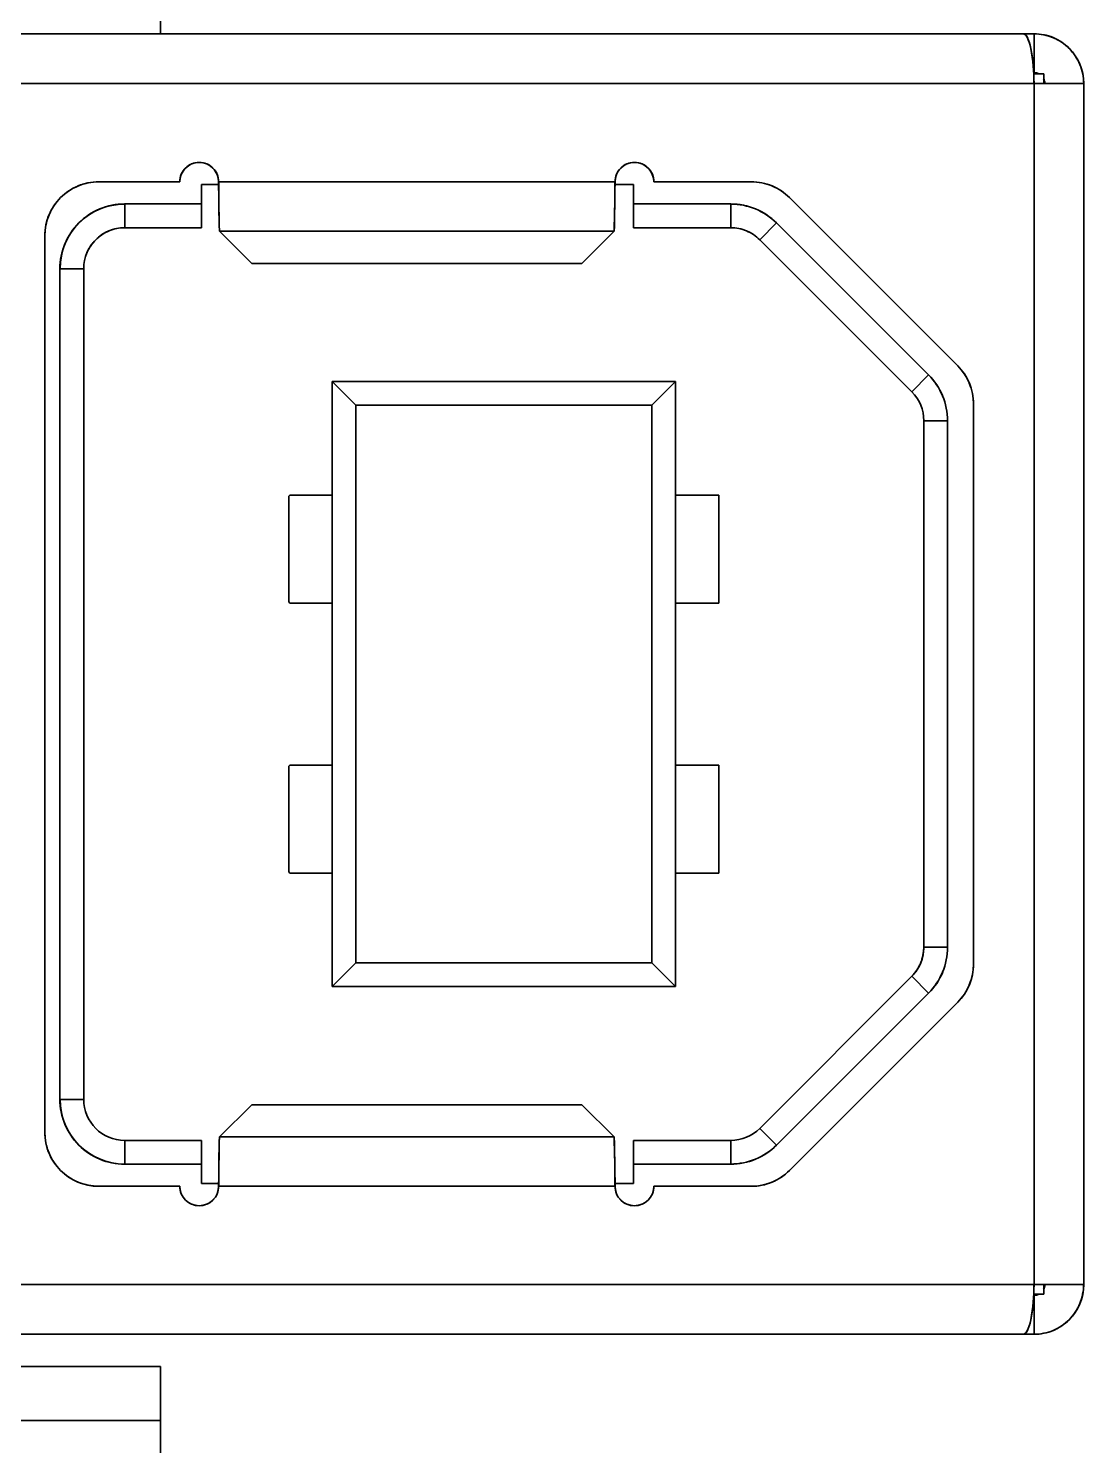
# Model space of a CAD drawing. Extents: x 146 to 1134, y 78 to 926.
# Drawn here: x 705.97 to 715.75, y 349.31 to 362.43 of the extents above; entities that cross this region are included whole.
import ezdxf

# ---------------------------------------------------------------- set-up
doc = ezdxf.new("R2010")
doc.units = 0

msp = doc.modelspace()

# ---------------------------------------------------------------- linework, layer by layer
at = {"color": 7, "lineweight": 35, "ltscale": 0.004751}
msp.add_line((707.197, 362.377), (707.197, 362.567), dxfattribs=at)
at = {"color": 7, "lineweight": 35, "ltscale": 0.004784}
for p, q in [((707.197, 362.567), (707.197, 362.376)), ((707.197, 349.729), (707.197, 349.537))]:
    msp.add_line(p, q, dxfattribs=at)
at = {"color": 7, "lineweight": 35, "ltscale": 0.241251}
for p, q in [((715.187, 362.377), (705.537, 362.377)), ((705.537, 362.377), (715.187, 362.377)), ((705.537, 350.337), (715.187, 350.337)), ((715.187, 350.337), (705.537, 350.337))]:
    msp.add_line(p, q, dxfattribs=at)
at = {"color": 7, "lineweight": 35, "ltscale": 0.002499}
for p, q in [((715.187, 362.377), (715.287, 362.377)), ((715.187, 362.377), (715.287, 362.377)), ((708.787, 358.107), (708.787, 358.207)), ((708.787, 358.207), (708.787, 358.107)), ((708.787, 355.607), (708.787, 355.707)), ((708.787, 355.707), (708.787, 355.607))]:
    msp.add_line(p, q, dxfattribs=at)
at = {"color": 7, "lineweight": 35, "ltscale": 0.009}
for p, q in [((715.287, 362.017), (715.287, 362.377)), ((715.287, 362.377), (715.287, 362.017)), ((715.387, 350.797), (715.747, 350.797)), ((715.287, 350.337), (715.287, 350.697)), ((715.287, 350.697), (715.287, 350.337))]:
    msp.add_line(p, q, dxfattribs=at)
at = {"color": 7, "lineweight": 35, "ltscale": 0.24375}
for p, q in [((705.537, 361.917), (715.287, 361.917)), ((715.287, 361.917), (705.537, 361.917)), ((715.287, 350.797), (705.537, 350.797)), ((705.537, 350.797), (715.287, 350.797))]:
    msp.add_line(p, q, dxfattribs=at)
at = {"color": 7, "lineweight": 35, "ltscale": 0.002298}
for p, q in [((715.285, 362.007), (715.377, 362.007)), ((715.285, 350.707), (715.377, 350.707))]:
    msp.add_line(p, q, dxfattribs=at)
at = {"color": 7, "lineweight": 35, "ltscale": 0.002301}
for p, q in [((715.377, 362.007), (715.285, 362.007)), ((715.377, 350.707), (715.285, 350.707))]:
    msp.add_line(p, q, dxfattribs=at)
at = {"color": 7, "lineweight": 35, "ltscale": 0.278}
for p, q in [((715.287, 350.797), (715.287, 361.917)), ((715.287, 361.917), (715.287, 350.797)), ((715.747, 361.917), (715.747, 350.797)), ((715.747, 350.797), (715.747, 361.917))]:
    msp.add_line(p, q, dxfattribs=at)
at = {"color": 7, "lineweight": 35, "ltscale": 0.004401}
for p, q in [((715.287, 361.917), (715.463, 361.917)), ((715.287, 350.797), (715.463, 350.797))]:
    msp.add_line(p, q, dxfattribs=at)
at = {"color": 7, "lineweight": 35, "ltscale": 0.011501}
for p, q in [((715.747, 361.917), (715.287, 361.917)), ((715.287, 350.797), (715.747, 350.797))]:
    msp.add_line(p, q, dxfattribs=at)
at = {"color": 7, "lineweight": 35, "ltscale": 0.00225}
for p, q in [((715.377, 362.007), (715.377, 361.917)), ((715.377, 361.917), (715.377, 362.007))]:
    msp.add_line(p, q, dxfattribs=at)
at = {"color": 7, "lineweight": 35, "ltscale": 0.003731}
for p, q in [((715.463, 361.917), (715.612, 361.917)), ((715.463, 350.797), (715.612, 350.797))]:
    msp.add_line(p, q, dxfattribs=at)
at = {"color": 7, "lineweight": 35, "ltscale": 0.002493}
for p, q in [((715.612, 361.917), (715.712, 361.917)), ((715.612, 350.797), (715.712, 350.797))]:
    msp.add_line(p, q, dxfattribs=at)
at = {"color": 7, "lineweight": 35, "ltscale": 0.000875854}
for p, q in [((715.712, 361.917), (715.747, 361.917)), ((715.712, 350.797), (715.747, 350.797))]:
    msp.add_line(p, q, dxfattribs=at)
at = {"color": 7, "lineweight": 35, "ltscale": 0.01875}
for p, q in [((706.627, 361.007), (707.377, 361.007)), ((706.627, 361.007), (707.377, 361.007)), ((706.627, 361.007), (707.377, 361.007)), ((707.377, 351.707), (706.627, 351.707)), ((707.377, 351.707), (706.627, 351.707))]:
    msp.add_line(p, q, dxfattribs=at)
at = {"color": 7, "lineweight": 35, "ltscale": 0.09175}
for p, q in [((707.737, 361.007), (711.407, 361.007)), ((711.407, 361.007), (707.737, 361.007)), ((711.407, 351.707), (707.737, 351.707)), ((707.737, 351.707), (711.407, 351.707))]:
    msp.add_line(p, q, dxfattribs=at)
at = {"color": 7, "lineweight": 35, "ltscale": 0.004169}
for p, q in [((707.737, 361.007), (707.739, 360.84)), ((711.407, 351.707), (711.405, 351.874))]:
    msp.add_line(p, q, dxfattribs=at)
at = {"color": 7, "lineweight": 35, "ltscale": 0.00212}
for p, q in [((711.406, 360.922), (711.407, 361.007)), ((707.738, 351.792), (707.737, 351.707))]:
    msp.add_line(p, q, dxfattribs=at)
at = {"color": 7, "lineweight": 35, "ltscale": 0.022572}
for p, q in [((711.767, 361.007), (712.67, 361.007)), ((711.767, 361.007), (712.67, 361.007)), ((711.767, 361.007), (712.67, 361.007)), ((712.67, 351.707), (711.767, 351.707)), ((712.67, 351.707), (711.767, 351.707))]:
    msp.add_line(p, q, dxfattribs=at)
at = {"color": 7, "lineweight": 35, "ltscale": 0.004515}
for p, q in [((707.577, 360.802), (707.577, 360.982)), ((707.577, 360.802), (707.577, 360.982)), ((707.577, 360.802), (707.577, 360.982)), ((711.577, 360.982), (711.577, 360.802)), ((711.577, 360.982), (711.577, 360.802)), ((707.577, 351.732), (707.577, 351.913)), ((707.577, 351.732), (707.577, 351.913)), ((711.577, 351.913), (711.577, 351.732)), ((711.577, 351.913), (711.577, 351.732))]:
    msp.add_line(p, q, dxfattribs=at)
at = {"color": 7, "lineweight": 35, "ltscale": 0.004033}
msp.add_line((707.577, 360.982), (707.738, 360.982), dxfattribs=at)
msp.add_line((707.577, 360.982), (707.738, 360.982), dxfattribs=at)
at = {"color": 7, "lineweight": 35, "ltscale": 0.004034}
msp.add_line((707.577, 360.982), (707.738, 360.982), dxfattribs=at)
at = {"color": 7, "lineweight": 35, "ltscale": 0.002049}
for p, q in [((711.405, 360.84), (711.406, 360.922)), ((707.739, 351.874), (707.738, 351.792))]:
    msp.add_line(p, q, dxfattribs=at)
at = {"color": 7, "lineweight": 35, "ltscale": 0.004259}
msp.add_line((711.406, 360.982), (711.577, 360.982), dxfattribs=at)
msp.add_line((711.406, 360.982), (711.577, 360.982), dxfattribs=at)
msp.add_line((711.406, 360.982), (711.577, 360.982), dxfattribs=at)
at = {"color": 7, "lineweight": 35, "ltscale": 0.010001}
msp.add_line((711.577, 360.982), (711.577, 360.582), dxfattribs=at)
at = {"color": 7, "lineweight": 35, "ltscale": 0.055052}
for p, q in [((713.023, 360.861), (714.58, 359.304)), ((713.023, 360.861), (714.58, 359.304)), ((713.023, 360.861), (714.58, 359.304)), ((714.58, 353.411), (713.023, 351.854)), ((714.58, 353.411), (713.023, 351.854)), ((714.58, 353.411), (713.023, 351.854))]:
    msp.add_line(p, q, dxfattribs=at)
at = {"color": 7, "lineweight": 35, "ltscale": 0.017751}
for p, q in [((706.867, 360.802), (707.577, 360.802)), ((707.577, 360.802), (706.867, 360.802)), ((706.867, 360.582), (707.577, 360.582)), ((706.867, 360.582), (707.577, 360.582)), ((706.867, 360.582), (707.577, 360.582)), ((707.577, 352.132), (706.867, 352.132)), ((707.577, 352.132), (706.867, 352.132)), ((707.577, 351.913), (706.867, 351.913)), ((706.867, 351.913), (707.577, 351.913))]:
    msp.add_line(p, q, dxfattribs=at)
at = {"color": 7, "lineweight": 35, "ltscale": 0.005486}
for p, q in [((706.867, 360.802), (706.867, 360.582)), ((706.867, 360.802), (706.867, 360.582)), ((707.577, 360.582), (707.577, 360.802)), ((707.577, 360.582), (707.577, 360.802)), ((711.577, 360.802), (711.577, 360.582)), ((711.577, 360.802), (711.577, 360.582)), ((712.479, 360.582), (712.479, 360.802)), ((712.479, 360.582), (712.479, 360.802)), ((706.487, 360.202), (706.267, 360.202)), ((706.487, 360.202), (706.267, 360.202)), ((706.267, 352.512), (706.487, 352.512)), ((706.267, 352.512), (706.487, 352.512))]:
    msp.add_line(p, q, dxfattribs=at)
at = {"color": 7, "lineweight": 35, "ltscale": 0.001906}
for p, q in [((707.739, 360.84), (707.74, 360.764)), ((711.405, 351.874), (711.404, 351.95))]:
    msp.add_line(p, q, dxfattribs=at)
at = {"color": 7, "lineweight": 35, "ltscale": 0.001695}
for p, q in [((707.74, 360.764), (707.741, 360.696)), ((711.404, 351.95), (711.403, 352.018))]:
    msp.add_line(p, q, dxfattribs=at)
at = {"color": 7, "lineweight": 35, "ltscale": 0.003601}
for p, q in [((711.403, 360.696), (711.405, 360.84)), ((707.741, 352.018), (707.739, 351.874))]:
    msp.add_line(p, q, dxfattribs=at)
at = {"color": 7, "lineweight": 35, "ltscale": 0.022565}
for p, q in [((711.577, 360.802), (712.479, 360.802)), ((712.479, 360.802), (711.577, 360.802)), ((711.577, 360.582), (712.479, 360.582)), ((711.577, 360.582), (712.479, 360.582)), ((711.577, 360.582), (712.479, 360.582)), ((712.479, 352.132), (711.577, 352.132)), ((712.479, 352.132), (711.577, 352.132)), ((712.479, 351.913), (711.577, 351.913)), ((711.577, 351.913), (712.479, 351.913))]:
    msp.add_line(p, q, dxfattribs=at)
at = {"color": 7, "lineweight": 35, "ltscale": 0.002545}
msp.add_line((707.741, 360.696), (707.743, 360.595), dxfattribs=at)
at = {"color": 7, "lineweight": 35, "ltscale": 0.001116}
for p, q in [((711.401, 360.595), (711.402, 360.639)), ((707.743, 352.12), (707.742, 352.075))]:
    msp.add_line(p, q, dxfattribs=at)
at = {"color": 7, "lineweight": 35, "ltscale": 0.001428}
for p, q in [((711.402, 360.639), (711.403, 360.696)), ((707.742, 352.075), (707.741, 352.018))]:
    msp.add_line(p, q, dxfattribs=at)
at = {"color": 7, "lineweight": 35, "ltscale": 0.005485}
for p, q in [((712.903, 360.626), (712.748, 360.471)), ((712.903, 360.626), (712.748, 360.471)), ((714.155, 359.063), (714.31, 359.219)), ((714.155, 359.063), (714.31, 359.219)), ((714.31, 353.496), (714.155, 353.651)), ((714.31, 353.496), (714.155, 353.651)), ((712.748, 352.243), (712.903, 352.088)), ((712.748, 352.243), (712.903, 352.088)), ((706.867, 352.132), (706.867, 351.913)), ((706.867, 352.132), (706.867, 351.913)), ((707.577, 351.913), (707.577, 352.132)), ((707.577, 351.913), (707.577, 352.132)), ((711.577, 352.132), (711.577, 351.913)), ((711.577, 352.132), (711.577, 351.913)), ((712.479, 351.913), (712.479, 352.132)), ((712.479, 351.913), (712.479, 352.132))]:
    msp.add_line(p, q, dxfattribs=at)
at = {"color": 7, "lineweight": 35, "ltscale": 0.049759}
for p, q in [((712.903, 360.626), (714.31, 359.219)), ((714.31, 359.219), (712.903, 360.626)), ((712.748, 360.471), (714.155, 359.063)), ((712.748, 360.471), (714.155, 359.063)), ((712.748, 360.471), (714.155, 359.063)), ((714.155, 353.651), (712.748, 352.243)), ((714.155, 353.651), (712.748, 352.243)), ((714.155, 353.651), (712.748, 352.243)), ((714.31, 353.496), (712.903, 352.088)), ((712.903, 352.088), (714.31, 353.496))]:
    msp.add_line(p, q, dxfattribs=at)
at = {"color": 7, "lineweight": 35, "ltscale": 0.2075}
msp.add_line((706.127, 352.207), (706.127, 360.507), dxfattribs=at)
msp.add_line((706.127, 352.207), (706.127, 360.507), dxfattribs=at)
at = {"color": 7, "lineweight": 35, "ltscale": 0.000762567}
msp.add_line((707.743, 360.595), (707.744, 360.564), dxfattribs=at)
at = {"color": 7, "lineweight": 35, "ltscale": 0.000381489}
msp.add_line((707.744, 360.564), (707.745, 360.549), dxfattribs=at)
at = {"color": 7, "lineweight": 35, "ltscale": 0.09135}
for p, q in [((711.399, 360.549), (707.745, 360.549)), ((707.745, 360.549), (711.399, 360.549)), ((707.745, 352.165), (711.399, 352.165)), ((711.399, 352.165), (707.745, 352.165))]:
    msp.add_line(p, q, dxfattribs=at)
at = {"color": 7, "lineweight": 35, "ltscale": 0.010523}
for p, q in [((707.745, 360.549), (708.043, 360.252)), ((708.043, 360.252), (707.745, 360.549)), ((711.1, 360.252), (711.399, 360.549)), ((711.399, 360.549), (711.1, 360.252)), ((708.043, 352.462), (707.745, 352.165)), ((707.745, 352.165), (708.043, 352.462)), ((711.399, 352.165), (711.1, 352.462)), ((711.1, 352.462), (711.399, 352.165))]:
    msp.add_line(p, q, dxfattribs=at)
at = {"color": 7, "lineweight": 35, "ltscale": 0.001144}
for p, q in [((711.399, 360.549), (711.401, 360.595)), ((707.745, 352.165), (707.743, 352.12))]:
    msp.add_line(p, q, dxfattribs=at)
at = {"color": 7, "lineweight": 35, "ltscale": 0.076439}
for p, q in [((711.1, 360.252), (708.043, 360.252)), ((708.043, 360.252), (711.1, 360.252)), ((708.043, 352.462), (711.1, 352.462)), ((711.1, 352.462), (708.043, 352.462))]:
    msp.add_line(p, q, dxfattribs=at)
at = {"color": 7, "lineweight": 35, "ltscale": 0.19225}
for p, q in [((706.267, 352.512), (706.267, 360.202)), ((706.267, 360.202), (706.267, 352.512)), ((706.487, 352.512), (706.487, 360.202)), ((706.487, 352.512), (706.487, 360.202))]:
    msp.add_line(p, q, dxfattribs=at)
at = {"color": 7, "lineweight": 35, "ltscale": 0.02375}
for p, q in [((708.787, 359.157), (708.787, 358.207)), ((708.787, 354.507), (708.787, 353.557))]:
    msp.add_line(p, q, dxfattribs=at)
at = {"color": 7, "lineweight": 35, "ltscale": 0.0795}
for p, q in [((708.787, 359.157), (711.967, 359.157)), ((708.787, 359.157), (711.967, 359.157)), ((708.787, 353.557), (711.967, 353.557)), ((711.967, 353.557), (708.787, 353.557)), ((711.967, 353.557), (708.787, 353.557))]:
    msp.add_line(p, q, dxfattribs=at)
at = {"color": 7, "lineweight": 35, "ltscale": 0.139999}
for p, q in [((708.787, 353.557), (708.787, 359.157)), ((708.787, 353.557), (708.787, 359.157)), ((711.967, 359.157), (711.967, 353.557)), ((711.967, 359.157), (711.967, 353.557))]:
    msp.add_line(p, q, dxfattribs=at)
at = {"color": 7, "lineweight": 35, "ltscale": 0.007757}
for p, q in [((709.006, 358.938), (708.787, 359.157)), ((708.787, 359.157), (709.006, 358.938)), ((708.787, 353.557), (709.006, 353.777)), ((709.006, 353.777), (708.787, 353.557))]:
    msp.add_line(p, q, dxfattribs=at)
at = {"color": 7, "lineweight": 35, "ltscale": 0.007756}
for p, q in [((711.747, 358.938), (711.967, 359.157)), ((711.967, 359.157), (711.747, 358.938)), ((711.967, 353.557), (711.747, 353.777)), ((711.747, 353.777), (711.967, 353.557))]:
    msp.add_line(p, q, dxfattribs=at)
at = {"color": 7, "lineweight": 35, "ltscale": 0.06853}
for p, q in [((711.747, 358.938), (709.006, 358.938)), ((711.747, 358.938), (709.006, 358.938)), ((709.006, 353.777), (711.747, 353.777)), ((709.006, 353.777), (711.747, 353.777))]:
    msp.add_line(p, q, dxfattribs=at)
at = {"color": 7, "lineweight": 35, "ltscale": 0.129031}
for p, q in [((709.006, 358.938), (709.006, 353.777)), ((709.006, 358.938), (709.006, 353.777)), ((711.747, 353.777), (711.747, 358.938)), ((711.747, 353.777), (711.747, 358.938))]:
    msp.add_line(p, q, dxfattribs=at)
at = {"color": 7, "lineweight": 35, "ltscale": 0.129645}
msp.add_line((714.727, 358.95), (714.727, 353.764), dxfattribs=at)
msp.add_line((714.727, 358.95), (714.727, 353.764), dxfattribs=at)
msp.add_line((714.727, 358.95), (714.727, 353.764), dxfattribs=at)
at = {"color": 7, "lineweight": 35, "ltscale": 0.12188}
for p, q in [((714.267, 358.795), (714.267, 353.92)), ((714.267, 358.795), (714.267, 353.92)), ((714.267, 358.795), (714.267, 353.92)), ((714.486, 358.795), (714.486, 353.92)), ((714.486, 353.92), (714.486, 358.795))]:
    msp.add_line(p, q, dxfattribs=at)
at = {"color": 7, "lineweight": 35, "ltscale": 0.005484}
for p, q in [((714.486, 358.795), (714.267, 358.795)), ((714.486, 358.795), (714.267, 358.795)), ((714.267, 353.92), (714.486, 353.92)), ((714.267, 353.92), (714.486, 353.92))]:
    msp.add_line(p, q, dxfattribs=at)
at = {"color": 7, "lineweight": 35, "ltscale": 0.000345807}
for p, q in [((708.397, 358.107), (708.387, 358.097)), ((708.397, 355.607), (708.387, 355.597))]:
    msp.add_line(p, q, dxfattribs=at)
at = {"color": 7, "lineweight": 35, "ltscale": 0.000354439}
for p, q in [((708.397, 358.107), (708.387, 358.097)), ((708.397, 355.607), (708.387, 355.597))]:
    msp.add_line(p, q, dxfattribs=at)
at = {"color": 7, "lineweight": 35, "ltscale": 0.009753}
for p, q in [((708.787, 358.107), (708.397, 358.107)), ((708.397, 357.107), (708.787, 357.107)), ((708.787, 355.607), (708.397, 355.607)), ((708.397, 354.607), (708.787, 354.607))]:
    msp.add_line(p, q, dxfattribs=at)
at = {"color": 7, "lineweight": 35, "ltscale": 0.004854}
for p, q in [((708.397, 358.107), (708.591, 358.107)), ((708.397, 357.107), (708.591, 357.107)), ((708.397, 355.607), (708.591, 355.607)), ((708.397, 354.607), (708.591, 354.607))]:
    msp.add_line(p, q, dxfattribs=at)
at = {"color": 7, "lineweight": 35, "ltscale": 0.0049}
for p, q in [((708.591, 358.107), (708.787, 358.107)), ((708.591, 357.107), (708.787, 357.107)), ((708.591, 355.607), (708.787, 355.607)), ((708.591, 354.607), (708.787, 354.607))]:
    msp.add_line(p, q, dxfattribs=at)
at = {"color": 7, "lineweight": 35, "ltscale": 0.03}
for p, q in [((708.787, 357.007), (708.787, 358.207)), ((708.787, 354.507), (708.787, 355.707))]:
    msp.add_line(p, q, dxfattribs=at)
at = {"color": 7, "lineweight": 35, "ltscale": 0.003313}
for p, q in [((712.099, 358.107), (711.967, 358.107)), ((712.099, 357.107), (711.967, 357.107)), ((712.099, 355.607), (711.967, 355.607)), ((712.099, 354.607), (711.967, 354.607))]:
    msp.add_line(p, q, dxfattribs=at)
at = {"color": 7, "lineweight": 35, "ltscale": 0.00994}
for p, q in [((712.367, 358.107), (711.969, 358.107)), ((712.367, 355.607), (711.969, 355.607))]:
    msp.add_line(p, q, dxfattribs=at)
at = {"color": 7, "lineweight": 35, "ltscale": 0.005307}
for p, q in [((712.311, 358.107), (712.099, 358.107)), ((712.311, 357.107), (712.099, 357.107)), ((712.311, 355.607), (712.099, 355.607)), ((712.311, 354.607), (712.099, 354.607))]:
    msp.add_line(p, q, dxfattribs=at)
at = {"color": 7, "lineweight": 35, "ltscale": 0.001382}
for p, q in [((712.367, 358.107), (712.311, 358.107)), ((712.367, 357.107), (712.311, 357.107)), ((712.367, 355.607), (712.311, 355.607)), ((712.367, 354.607), (712.311, 354.607))]:
    msp.add_line(p, q, dxfattribs=at)
at = {"color": 7, "lineweight": 35, "ltscale": 0.025}
for p, q in [((712.367, 357.107), (712.367, 358.107)), ((712.367, 354.607), (712.367, 355.607))]:
    msp.add_line(p, q, dxfattribs=at)
at = {"color": 7, "lineweight": 35, "ltscale": 0.0245}
for p, q in [((708.387, 357.117), (708.387, 358.097)), ((708.387, 354.617), (708.387, 355.597))]:
    msp.add_line(p, q, dxfattribs=at)
at = {"color": 7, "lineweight": 35, "ltscale": 0.000345267}
for p, q in [((708.387, 357.117), (708.397, 357.107)), ((708.387, 354.617), (708.397, 354.607))]:
    msp.add_line(p, q, dxfattribs=at)
at = {"color": 7, "lineweight": 35, "ltscale": 0.000353899}
for p, q in [((708.387, 357.117), (708.397, 357.107)), ((708.387, 354.617), (708.397, 354.607))]:
    msp.add_line(p, q, dxfattribs=at)
at = {"color": 7, "lineweight": 35, "ltscale": 0.002615}
for p, q in [((708.501, 357.107), (708.397, 357.107)), ((708.501, 354.607), (708.397, 354.607))]:
    msp.add_line(p, q, dxfattribs=at)
at = {"color": 7, "lineweight": 35, "ltscale": 0.007135}
for p, q in [((708.501, 357.107), (708.787, 357.107)), ((708.501, 354.607), (708.787, 354.607))]:
    msp.add_line(p, q, dxfattribs=at)
at = {"color": 7, "lineweight": 35, "ltscale": 0.002502}
for p, q in [((708.687, 357.107), (708.787, 357.107)), ((708.687, 354.607), (708.787, 354.607))]:
    msp.add_line(p, q, dxfattribs=at)
at = {"color": 7, "lineweight": 35, "ltscale": 8.69751e-05}
for p, q in [((708.783, 357.107), (708.787, 357.107)), ((708.783, 354.607), (708.787, 354.607))]:
    msp.add_line(p, q, dxfattribs=at)
at = {"color": 7, "lineweight": 35, "ltscale": 0.0025}
for p, q in [((708.787, 357.007), (708.787, 357.107)), ((708.787, 357.107), (708.787, 357.007)), ((708.787, 354.507), (708.787, 354.607)), ((708.787, 354.607), (708.787, 354.507))]:
    msp.add_line(p, q, dxfattribs=at)
at = {"color": 7, "lineweight": 35, "ltscale": 0.002504}
for p, q in [((711.966, 357.107), (712.067, 357.107)), ((711.966, 354.607), (712.067, 354.607))]:
    msp.add_line(p, q, dxfattribs=at)
at = {"color": 7, "lineweight": 35, "ltscale": 0.007137}
for p, q in [((712.252, 357.107), (711.967, 357.107)), ((712.252, 354.607), (711.967, 354.607))]:
    msp.add_line(p, q, dxfattribs=at)
at = {"color": 7, "lineweight": 35, "ltscale": 0.009979}
for p, q in [((711.967, 357.107), (712.366, 357.107)), ((711.967, 354.607), (712.366, 354.607))]:
    msp.add_line(p, q, dxfattribs=at)
at = {"color": 7, "lineweight": 35, "ltscale": 8.8501e-05}
for p, q in [((711.97, 357.107), (711.967, 357.107)), ((711.97, 354.607), (711.967, 354.607))]:
    msp.add_line(p, q, dxfattribs=at)
at = {"color": 7, "lineweight": 35, "ltscale": 0.0325}
msp.add_line((708.787, 357.007), (708.787, 355.707), dxfattribs=at)
at = {"color": 7, "lineweight": 35, "ltscale": 0.000380727}
msp.add_line((711.4, 352.15), (711.399, 352.165), dxfattribs=at)
at = {"color": 7, "lineweight": 35, "ltscale": 0.00076338}
msp.add_line((711.401, 352.12), (711.4, 352.15), dxfattribs=at)
at = {"color": 7, "lineweight": 35, "ltscale": 0.002544}
msp.add_line((711.403, 352.018), (711.401, 352.12), dxfattribs=at)
at = {"color": 7, "lineweight": 35, "ltscale": 0.01}
msp.add_line((711.577, 352.132), (711.577, 351.732), dxfattribs=at)
at = {"color": 7, "lineweight": 35, "ltscale": 0.004007}
msp.add_line((707.737, 351.732), (707.577, 351.732), dxfattribs=at)
msp.add_line((707.737, 351.732), (707.577, 351.732), dxfattribs=at)
at = {"color": 7, "lineweight": 35, "ltscale": 0.004285}
msp.add_line((711.577, 351.732), (711.405, 351.732), dxfattribs=at)
msp.add_line((711.577, 351.732), (711.405, 351.732), dxfattribs=at)
at = {"color": 7, "lineweight": 35, "ltscale": 0.002501}
msp.add_line((715.287, 350.797), (715.387, 350.797), dxfattribs=at)
at = {"color": 7, "lineweight": 35, "ltscale": 0.000256348}
msp.add_line((715.387, 350.797), (715.377, 350.797), dxfattribs=at)
at = {"color": 7, "lineweight": 35, "ltscale": 0.000242615}
msp.add_line((715.387, 350.797), (715.377, 350.797), dxfattribs=at)
at = {"color": 7, "lineweight": 35, "ltscale": 0.002251}
for p, q in [((715.377, 350.797), (715.377, 350.707)), ((715.377, 350.707), (715.377, 350.797))]:
    msp.add_line(p, q, dxfattribs=at)
at = {"color": 7, "lineweight": 35, "ltscale": 0.001132}
msp.add_line((715.285, 350.707), (715.33, 350.707), dxfattribs=at)
at = {"color": 7, "lineweight": 35, "ltscale": 0.178999}
for p, q in [((705.127, 350.337), (712.287, 350.337)), ((712.287, 350.337), (705.127, 350.337))]:
    msp.add_line(p, q, dxfattribs=at)
at = {"color": 7, "lineweight": 35, "ltscale": 0.2515}
msp.add_line((705.127, 350.337), (715.187, 350.337), dxfattribs=at)
at = {"color": 7, "lineweight": 35, "ltscale": 0.0375}
for p, q in [((707.627, 350.337), (709.127, 350.337)), ((709.127, 350.337), (707.627, 350.337))]:
    msp.add_line(p, q, dxfattribs=at)
at = {"color": 7, "lineweight": 35, "ltscale": 0.072501}
for p, q in [((712.287, 350.337), (715.187, 350.337)), ((715.187, 350.337), (712.287, 350.337))]:
    msp.add_line(p, q, dxfattribs=at)
at = {"color": 7, "lineweight": 35, "ltscale": 0.072499}
for p, q in [((715.287, 350.337), (712.387, 350.337)), ((712.387, 350.337), (715.287, 350.337)), ((715.287, 350.337), (712.387, 350.337))]:
    msp.add_line(p, q, dxfattribs=at)
at = {"color": 7, "lineweight": 35, "ltscale": 0.039999}
for p, q in [((705.597, 350.037), (707.197, 350.037)), ((707.197, 350.037), (705.597, 350.037)), ((705.597, 349.537), (707.197, 349.537)), ((705.597, 349.537), (707.197, 349.537))]:
    msp.add_line(p, q, dxfattribs=at)
at = {"color": 7, "lineweight": 35, "ltscale": 0.0125}
msp.add_line((707.197, 349.537), (707.197, 350.037), dxfattribs=at)
at = {"color": 7, "lineweight": 35, "ltscale": 0.000951385}
msp.add_line((707.197, 350.037), (707.197, 349.999), dxfattribs=at)
at = {"color": 7, "lineweight": 35, "ltscale": 0.00271}
msp.add_line((707.197, 349.999), (707.197, 349.891), dxfattribs=at)
at = {"color": 7, "lineweight": 35, "ltscale": 0.004055}
msp.add_line((707.197, 349.891), (707.197, 349.729), dxfattribs=at)
at = {"color": 7, "lineweight": 35, "ltscale": 0.0385}
msp.add_line((707.197, 349.537), (707.197, 347.997), dxfattribs=at)
msp.add_line((707.197, 349.537), (707.197, 347.997), dxfattribs=at)
at = {"color": 7, "lineweight": 35}
for centre, radius, start, end in [((715.173, 362.326), 0.0538, 17.1989, 74.7943), ((714.846, 362.165), 0.418, 10.6021, 24.9977), ((715.286, 361.913), 0.464, 67.523, 89.8629), ((715.287, 361.923), 0.454, 78.713, 90.0902), ((715.287, 361.917), 0.46, 360, 90), ((715.287, 361.919), 0.459, 67.4566, 78.7679), ((715.287, 361.917), 0.46, 56.163, 67.4339), ((715.283, 361.911), 0.467, 45.2221, 67.3479), ((713.631, 361.936), 1.655, 359.3345, 10.657), ((715.288, 361.919), 0.458, 44.9677, 56.2212), ((715.288, 361.919), 0.458, 33.7788, 45.0323), ((715.28, 361.913), 0.467, 22.6521, 44.7779), ((715.287, 361.917), 0.46, 22.5661, 33.837), ((715.288, 361.917), 0.459, 11.2321, 22.5434), ((715.286, 361.917), 0.1, 64.1597, 89.8219), ((715.286, 361.917), 0.1, 64.1629, 89.8219), ((715.287, 361.917), 0.1, 64.1581, 90), ((715.286, 361.917), 0.1, 0.178, 25.8271), ((715.286, 361.917), 0.1, 0.1779, 25.8257), ((715.287, 361.917), 0.1, 360, 25.8418), ((715.293, 361.918), 0.454, 359.9098, 11.287), ((707.557, 361.007), 0.18, 90, 180), ((707.552, 361.008), 0.175, 134.2297, 180.4072), ((707.552, 361.008), 0.175, 134.2297, 180.4072), ((707.554, 361.015), 0.172, 88.9908, 136.0269), ((707.554, 361.015), 0.172, 88.9908, 136.0269), ((707.56, 361.015), 0.172, 43.9731, 91.0092), ((707.56, 361.015), 0.172, 43.9731, 91.0092), ((707.557, 361.007), 0.18, 0, 90), ((707.557, 361.005), 0.181, 23.0705, 45.461), ((707.561, 361.008), 0.175, 359.5928, 45.7703), ((711.587, 361.007), 0.18, 90, 180), ((711.582, 361.008), 0.175, 134.2297, 180.4072), ((711.584, 361.015), 0.172, 88.9908, 136.0269), ((711.584, 361.015), 0.172, 88.9908, 136.0269), ((711.59, 361.015), 0.172, 43.9731, 91.0092), ((711.59, 361.015), 0.172, 43.9731, 91.0092), ((711.587, 361.007), 0.18, 0, 90), ((711.591, 361.008), 0.175, 359.5928, 45.7703), ((711.591, 361.008), 0.175, 359.5928, 45.7703), ((706.627, 360.507), 0.5, 90, 180), ((706.626, 360.512), 0.495, 89.8893, 112.6107), ((706.626, 360.512), 0.495, 89.8893, 112.6107), ((724.576, 361.035), 16.839, 180.0962, 181.6557), ((694.567, 361.035), 16.839, 358.3443, 359.9038), ((712.67, 360.512), 0.495, 67.3953, 90.1047), ((712.67, 360.512), 0.495, 67.3953, 90.1047), ((712.67, 360.507), 0.5, 45, 90), ((706.623, 360.51), 0.495, 134.8893, 157.6107), ((706.623, 360.51), 0.495, 134.8893, 157.6107), ((706.624, 360.511), 0.495, 112.3893, 135.1107), ((706.624, 360.511), 0.495, 112.3893, 135.1107), ((712.672, 360.511), 0.495, 44.8954, 67.6047), ((712.672, 360.511), 0.495, 44.8954, 67.6047), ((706.867, 360.202), 0.599, 90, 180), ((706.863, 360.207), 0.594, 112.3893, 135.1107), ((706.865, 360.208), 0.594, 89.8893, 112.6107), ((712.48, 360.208), 0.594, 67.3893, 90.1107), ((712.479, 360.202), 0.599, 45, 90), ((712.482, 360.207), 0.594, 44.8893, 67.6107), ((706.622, 360.508), 0.495, 157.3893, 180.1107), ((706.862, 360.205), 0.594, 134.8893, 157.6107), ((706.867, 360.202), 0.38, 90, 180), ((706.867, 360.202), 0.38, 90, 180), ((706.864, 360.204), 0.376, 134.8893, 157.6107), ((706.865, 360.205), 0.376, 112.3893, 135.1107), ((706.866, 360.206), 0.376, 89.8893, 112.6107), ((712.479, 360.202), 0.38, 45, 90), ((712.48, 360.206), 0.376, 67.3893, 90.1107), ((712.479, 360.202), 0.38, 45, 90), ((712.481, 360.205), 0.376, 44.8893, 67.6107), ((706.861, 360.203), 0.594, 157.3893, 180.1107), ((714.231, 358.953), 0.495, 22.3893, 45.1107), ((714.231, 358.953), 0.495, 22.3893, 45.1107), ((714.227, 358.95), 0.5, 0, 45), ((713.892, 358.798), 0.594, 22.3893, 45.1107), ((713.887, 358.795), 0.599, 0, 45), ((713.887, 358.795), 0.38, 0, 45), ((713.887, 358.795), 0.38, 0, 45), ((713.892, 358.796), 0.594, 359.8893, 22.6107), ((714.231, 358.951), 0.495, 359.8893, 22.6107), ((714.231, 358.951), 0.495, 359.8893, 22.6107), ((713.887, 353.92), 0.38, 315, 0), ((713.887, 353.92), 0.38, 315, 0), ((713.89, 353.919), 0.376, 337.3893, 0.1107), ((713.887, 353.92), 0.599, 315, 0), ((713.892, 353.918), 0.594, 337.3893, 0.1107), ((713.89, 353.918), 0.376, 314.8893, 337.6107), ((713.892, 353.916), 0.594, 314.8893, 337.6107), ((714.227, 353.764), 0.5, 315, 0), ((714.231, 353.763), 0.495, 337.3893, 0.1107), ((714.231, 353.763), 0.495, 337.3893, 0.1107), ((714.231, 353.762), 0.495, 314.8893, 337.6107), ((714.231, 353.762), 0.495, 314.8893, 337.6107), ((706.861, 352.511), 0.594, 179.8893, 202.6107), ((706.867, 352.512), 0.599, 180, 270), ((706.867, 352.512), 0.38, 180, 270), ((706.867, 352.512), 0.38, 180, 270), ((706.622, 352.206), 0.495, 179.8893, 202.6107), ((706.622, 352.206), 0.495, 179.8893, 202.6107), ((706.627, 352.207), 0.5, 180, 270), ((706.862, 352.509), 0.594, 202.3893, 225.1107), ((712.479, 352.512), 0.38, 270, 315), ((712.479, 352.512), 0.38, 270, 315), ((706.863, 352.507), 0.594, 224.8893, 247.6107), ((724.576, 351.679), 16.839, 178.3443, 179.9038), ((694.567, 351.679), 16.839, 0.0962, 1.6557), ((712.479, 352.512), 0.599, 270, 315), ((712.482, 352.507), 0.594, 292.3893, 315.1107), ((706.623, 352.204), 0.495, 202.3893, 225.1107), ((706.623, 352.204), 0.495, 202.3893, 225.1107), ((706.865, 352.506), 0.594, 247.3893, 270.1107), ((712.48, 352.506), 0.594, 269.8893, 292.6107), ((706.624, 352.203), 0.495, 224.8953, 247.6047), ((706.624, 352.203), 0.495, 224.8953, 247.6047), ((712.67, 352.207), 0.5, 270, 315), ((712.672, 352.203), 0.495, 292.3893, 315.1107), ((712.672, 352.203), 0.495, 292.3893, 315.1107), ((706.626, 352.203), 0.495, 247.3953, 270.1046), ((706.626, 352.203), 0.495, 247.3953, 270.1046), ((707.552, 351.706), 0.175, 179.5428, 225.839), ((707.552, 351.706), 0.175, 179.5428, 225.839), ((707.557, 351.707), 0.18, 180, 270), ((707.557, 351.707), 0.18, 270, 0), ((707.562, 351.706), 0.175, 314.161, 0.4572), ((711.582, 351.706), 0.175, 179.5428, 225.839), ((711.587, 351.707), 0.18, 180, 270), ((711.587, 351.707), 0.18, 270, 0), ((711.592, 351.706), 0.175, 314.161, 0.4572), ((711.592, 351.706), 0.175, 314.161, 0.4572), ((712.67, 352.202), 0.495, 269.8893, 292.6107), ((712.67, 352.202), 0.495, 269.8893, 292.6107), ((707.555, 351.702), 0.175, 224.161, 270.4572), ((707.555, 351.702), 0.175, 224.161, 270.4572), ((707.558, 351.702), 0.175, 269.5428, 315.839), ((707.558, 351.702), 0.175, 269.5428, 315.839), ((707.558, 351.709), 0.18, 314.4451, 336.9115), ((711.585, 351.702), 0.175, 224.161, 270.4572), ((711.585, 351.702), 0.175, 224.161, 270.4572), ((711.588, 351.702), 0.175, 269.5428, 315.839), ((711.588, 351.702), 0.175, 269.5428, 315.839), ((713.631, 350.778), 1.655, 349.343, 0.6655), ((715.287, 350.797), 0.46, 270, 0), ((715.286, 350.797), 0.1, 334.1632, 359.8219), ((715.286, 350.797), 0.1, 334.1729, 359.822), ((715.287, 350.797), 0.1, 334.1582, 0), ((715.282, 350.798), 0.464, 337.523, 359.8629), ((715.293, 350.796), 0.454, 348.713, 0.0902), ((715.286, 350.797), 0.1, 270.1781, 295.8406), ((715.287, 350.797), 0.1, 270, 295.8421), ((715.288, 350.797), 0.459, 337.4566, 348.7679), ((715.28, 350.801), 0.467, 315.2221, 337.3479), ((715.288, 350.796), 0.458, 314.9677, 326.2212), ((715.287, 350.797), 0.46, 326.163, 337.4339), ((715.173, 350.388), 0.0534, 284.7314, 342.756), ((714.846, 350.549), 0.418, 335.0023, 349.3979), ((715.287, 350.796), 0.459, 281.2321, 292.5434), ((715.283, 350.803), 0.467, 292.6521, 314.7779), ((715.287, 350.797), 0.46, 292.5661, 303.837), ((715.288, 350.795), 0.458, 303.7788, 315.0323), ((715.287, 350.791), 0.454, 269.9098, 281.287)]:
    msp.add_arc(centre, radius, start, end, dxfattribs=at)
for centre, start_param, end_param in [((715.187, 361.917), 1.570796, 3.141593), ((715.187, 350.797), 6.283185, 7.853982)]:
    msp.add_ellipse(centre, major_axis=(0, -0.46), ratio=0.217391, start_param=start_param, end_param=end_param, dxfattribs=at)

doc.saveas('drawing.dxf')
